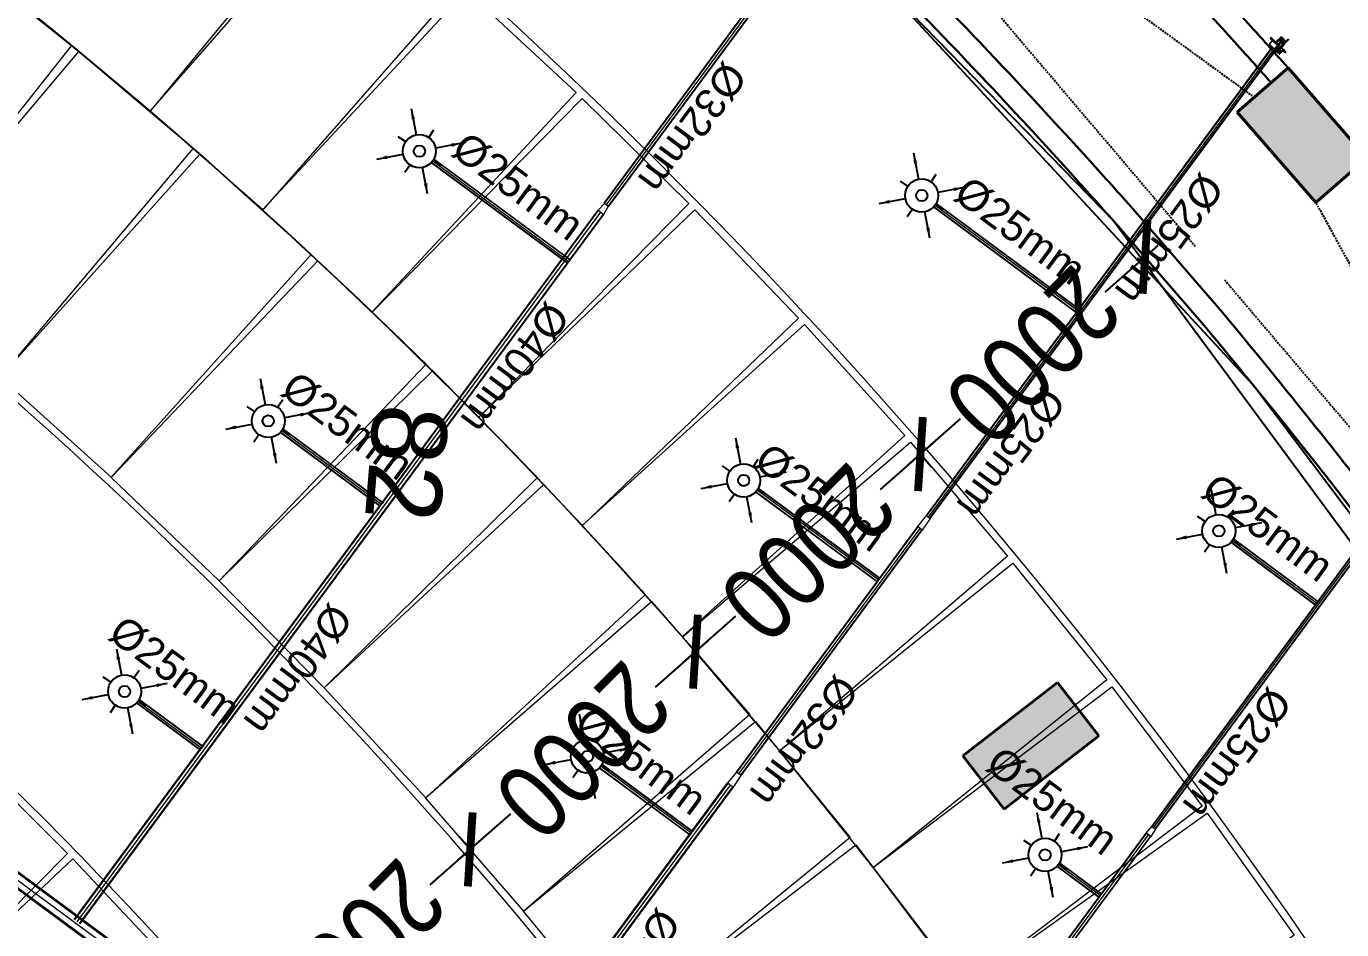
# Model space of a CAD drawing. Header units: inches. Extents: x 257070 to 799932, y -17980 to 269260.
# Drawn here: x 370991 to 379778, y 185965 to 191995 of the extents above; entities that cross this region are included whole.
import ezdxf

# ---------------------------------------------------------------- set-up
doc = ezdxf.new("R2010")
doc.units = ezdxf.units.IN
doc.header["$MEASUREMENT"] = 0
doc.header["$PDMODE"] = 99
doc.header["$PDSIZE"] = 100
for name, pattern in [('DASHED2', [0.375, 0.25, -0.125]), ('HIDDEN', [0.375, 0.25, -0.125]), ('S_Boundary and Setback_AP$0$PHANTOM2', [1.25, 0.625, -0.125, 0.125, -0.125, 0.125, -0.125])]:
    doc.linetypes.add(name, pattern=pattern)
for name, color, linetype in [('0-AES-F-SPRINKLER', 10, 'Continuous'), ("0_AES_DUCT MARKING'", 53, 'Continuous'), ('2 wheeler barrier', 170, 'Continuous'), ('DSP_COLUMN HATCH', 8, 'Continuous'), ('DSP_MISCELANEOUS', 252, 'Continuous'), ('DSP_R.C.C.', 1, 'Continuous'), ('DSP_RAMP', 252, 'Continuous'), ('DSP_TEXT', 6, 'Continuous'), ('RETAIL', 40, 'Continuous'), ('S_Boundary and Setback_AP$0$A-_SITEBNDY_A-_-', 4, 'S_Boundary and Setback_AP$0$PHANTOM2')]:
    doc.layers.add(name, color=color, linetype=linetype)
for name, color, linetype, lineweight in [('0-AES-F-SPRINKLER PIPE', 10, 'Continuous', 15), ('07--DIM-2', 2, 'Continuous', 25), ('E--CONCRETE-4', 4, 'Continuous', 40), ('E--CONCRETE-SHADE', 253, 'Continuous', 20), ('F--BRICKWALL-3', 252, 'Continuous', 30), ('Q--PARKING', 253, 'Continuous', 13)]:
    doc.layers.add(name, color=color, linetype=linetype, lineweight=lineweight)
doc.styles.get("Standard").update_dxf_attribs({"font": 'arial.ttf'})
doc.styles.add('Text style 250', font='ARIALN.TTF', dxfattribs={"height": 500})
doc.styles.add('TEXT style 75', font='ARIALN.TTF')
doc.dimstyles.new('75', dxfattribs={"dimscale": 1.5, "dimtxt": 200, "dimasz": 113, "dimexe": 113, "dimexo": 0, "dimgap": 25, "dimtad": 0, "dimdec": 0, "dimrnd": 5, "dimzin": 0, "dimdsep": 46, "dimtxsty": 'TEXT style 75', "dimblk": 'ARCHTICK', "dimcen": 0.09, "dimdle": 113, "dimclrd": 8, "dimclre": 8, "dimclrt": 256, "dimadec": 0, "dimazin": 0, "dimtfac": 1, "dimtdec": 0, "dimtofl": 0, "dimtmove": 1, "dimatfit": 3, "dimldrblk": 'OPEN90', "dimfxl": 0, "dimtolj": 1, "dimtzin": 0, "dimarcsym": 0})
doc.dimstyles.new('ISO-25', dxfattribs={"dimtxt": 2.5, "dimasz": 2.5, "dimexe": 1.25, "dimexo": 0.625, "dimtad": 1, "dimtxsty": 'Standard', "dimcen": 2.5, "dimadec": 0, "dimazin": 0, "dimtfac": 1, "dimtmove": 0, "dimatfit": 3, "dimfxl": 1, "dimarcsym": 0})

# ---------------------------------------------------------------- blocks, each defined once
blk = doc.blocks.new('_ArchTick')
at = {"color": 0, "linetype": 'ByBlock', "const_width": 0.15}
blk.add_lwpolyline([(-0.5, -0.5), (0.5, 0.5)], dxfattribs=at)
blk = doc.blocks.new('*D264')
at = {"layer": '07--DIM-2', "color": 251, "lineweight": -2, "ltscale": 1000, "transparency": 16777216}
for p, q in [((374041.3, 186575.4), (373686, 186263.6)), ((373963.3, 186493), (373881.8, 186585.8)), ((372366.7, 185105.8), (372722, 185417.6)), ((372547.4, 185071.3), (372377.1, 185265.3))]:
    blk.add_line(p, q, dxfattribs=at)
at = {"layer": 'DEFPOINTS', "color": 0, "ltscale": 1000, "transparency": 16777216}
for p in [(373956.4, 186500.8), (373963.3, 186493, 0), (372547.4, 185071.3, 0)]:
    blk.add_point(p, dxfattribs=at)
at = {"layer": '07--DIM-2', "color": 251, "lineweight": -2, "ltscale": 1000, "transparency": 16777216, "xscale": 350, "yscale": 350, "zscale": 350}
for p, rotation in [((373956.4, 186500.8), 41.26867077465138), ((372451.7, 185180.4), 221.2686707746514)]:
    blk.add_blockref('_ArchTick', p, dxfattribs=dict(at, rotation=rotation))
at = {"layer": '07--DIM-2', "ltscale": 1000, "transparency": 16777216, "insert": (373204, 185840.6), "char_height": 500, "attachment_point": 5, "rotation": 225, "style": 'TEXT style 75'}
blk.add_mtext('\\A1;2000', dxfattribs=at)
blk = doc.blocks.new('_Open90')
at = {"color": 0, "linetype": 'ByBlock', "lineweight": -2}
for p, q in [((-0.5, 0.5), (0, 0)), ((0, 0), (-1, 0)), ((0, 0), (-0.5, -0.5))]:
    blk.add_line(p, q, dxfattribs=at)
blk = doc.blocks.new('*D265')
at = {"layer": '07--DIM-2', "color": 251, "lineweight": -2, "ltscale": 1000, "transparency": 16777216}
for p, q in [((375545.6, 187895.5), (375190.6, 187583.9)), ((375420.8, 187866.4), (375535.2, 187736)), ((373871.4, 186426.3), (374226.5, 186737.9)), ((373963.3, 186493), (373881.8, 186585.8))]:
    blk.add_line(p, q, dxfattribs=at)
at = {"layer": 'DEFPOINTS', "color": 0, "ltscale": 1000, "transparency": 16777216}
for p in [(375420.8, 187866.4, 0), (375460.7, 187820.9), (373963.3, 186493, 0)]:
    blk.add_point(p, dxfattribs=at)
at = {"layer": '07--DIM-2', "color": 251, "lineweight": -2, "ltscale": 1000, "transparency": 16777216, "xscale": 350, "yscale": 350, "zscale": 350}
for p, rotation in [((375460.7, 187820.9), 41.26867077465138), ((373956.4, 186500.8), 221.2686707746514)]:
    blk.add_blockref('_ArchTick', p, dxfattribs=dict(at, rotation=rotation))
at = {"layer": '07--DIM-2', "ltscale": 1000, "transparency": 16777216, "insert": (374708.5, 187160.9), "char_height": 500, "attachment_point": 5, "rotation": 225, "style": 'TEXT style 75'}
blk.add_mtext('\\A1;2000', dxfattribs=at)
blk = doc.blocks.new('*D266')
at = {"layer": '07--DIM-2', "color": 251, "lineweight": -2, "ltscale": 1000, "transparency": 16777216}
for p, q in [((377048.7, 189214.5), (376694.3, 188903.5)), ((376943.3, 189163.3), (377038.3, 189055.1)), ((375375.8, 187746.4), (375730.2, 188057.5)), ((375420.8, 187866.4), (375535.2, 187736))]:
    blk.add_line(p, q, dxfattribs=at)
at = {"layer": 'DEFPOINTS', "color": 0, "ltscale": 1000, "transparency": 16777216}
for p in [(376943.3, 189163.3, 0), (376963.8, 189140), (375420.8, 187866.4, 0)]:
    blk.add_point(p, dxfattribs=at)
at = {"layer": '07--DIM-2', "color": 251, "lineweight": -2, "ltscale": 1000, "transparency": 16777216, "xscale": 350, "yscale": 350, "zscale": 350}
for p, rotation in [((376963.8, 189140), 41.26867077465138), ((375460.7, 187820.9), 221.2686707746514)]:
    blk.add_blockref('_ArchTick', p, dxfattribs=dict(at, rotation=rotation))
at = {"layer": '07--DIM-2', "ltscale": 1000, "transparency": 16777216, "insert": (376212.2, 188480.5), "char_height": 500, "attachment_point": 5, "rotation": 225, "style": 'TEXT style 75'}
blk.add_mtext('\\A1;2000', dxfattribs=at)
blk = doc.blocks.new('*D267')
at = {"layer": '07--DIM-2', "color": 251, "lineweight": -2, "ltscale": 1000, "transparency": 16777216}
for p, q in [((378549.3, 190531.4), (378196, 190221.3)), ((378475.9, 190443.7), (378389.8, 190541.8)), ((376878.6, 189065.3), (377232, 189375.3)), ((376955.9, 189148.6), (377038.1, 189054.9))]:
    blk.add_line(p, q, dxfattribs=at)
at = {"layer": 'DEFPOINTS', "color": 0, "ltscale": 1000, "transparency": 16777216}
for p in [(378464.4, 190456.8), (378475.9, 190443.7), (376955.9, 189148.6, 0)]:
    blk.add_point(p, dxfattribs=at)
at = {"layer": '07--DIM-2', "color": 251, "lineweight": -2, "ltscale": 1000, "transparency": 16777216, "xscale": 350, "yscale": 350, "zscale": 350}
for p, rotation in [((378464.4, 190456.8), 41.26867077465138), ((376963.6, 189139.8), 221.2686707746514)]:
    blk.add_blockref('_ArchTick', p, dxfattribs=dict(at, rotation=rotation))
at = {"layer": '07--DIM-2', "ltscale": 1000, "transparency": 16777216, "insert": (377714, 189798.3), "char_height": 500, "attachment_point": 5, "rotation": 225, "style": 'TEXT style 75'}
blk.add_mtext('\\A1;2000 ', dxfattribs=at)
blk = doc.blocks.new('A$C7CDC6FDD')
at = {"layer": '0-AES-F-SPRINKLER'}
h = blk.add_hatch(dxfattribs=at)
h.set_pattern_fill('ANSI31', color=6, scale=0.196883, angle=-215.48811, style=0)
h.set_pattern_definition([(99.5118863, (172914.605, -53736.024), (1.480251699, 0.248024878), [])])
edge = h.paths.add_edge_path()
edge.add_line((53.6, 0.3), (47.4, -8.4))
edge.add_line((47.4, -8.4), (49, -9.5))
edge.add_line((49, -9.5), (55.2, -0.8))
edge.add_ellipse((52.2, 1.3), major_axis=(3.65, 0.61), ratio=1, start_angle=315, end_angle=405)
edge.add_line((54.3, 4.4), (41.5, 13.5))
edge.add_ellipse((39.3, 10.5), major_axis=(3.65, 0.61), ratio=1, start_angle=45, end_angle=135)
edge.add_line((36.3, 12.7), (33.4, 8.6))
edge.add_ellipse((32.2, 9.4), major_axis=(1.42, 0.24), ratio=1, start_angle=225, end_angle=315, ccw=False)
edge.add_line((31.4, 8.3), (30.5, 8.9))
edge.add_line((30.5, 8.9), (29.4, 7.3))
edge.add_line((29.4, 7.3), (30.3, 6.7))
edge.add_ellipse((32.2, 9.4), major_axis=(-0.56, 3.32), ratio=1, start_angle=135, end_angle=225)
edge.add_line((35, 7.5), (37.9, 11.5))
edge.add_ellipse((39.3, 10.5), major_axis=(-0.29, 1.75), ratio=1, start_angle=-45, end_angle=45, ccw=False)
edge.add_line((40.3, 12), (53.2, 2.8))
edge.add_ellipse((52.2, 1.3), major_axis=(-0.29, 1.75), ratio=1, start_angle=225, end_angle=315, ccw=False)
h = blk.add_hatch(dxfattribs=at)
h.set_pattern_fill('ANSI31', color=6, scale=0.196883, angle=-125.48811, style=0)
h.set_pattern_definition([(9.5118863, (172914.605, -53736.024), (0.248024878, -1.480251699), [])])
edge = h.paths.add_edge_path()
edge.add_line((85, -0.5), (83.7, -0.4))
edge.add_line((83.7, -0.4), (84, 4.6))
edge.add_ellipse((82.6, 4.7), major_axis=(-0.24, 1.42), ratio=1, start_angle=257, end_angle=315)
edge.add_line((83.4, 5.9), (72.4, 13.7))
edge.add_ellipse((69.9, 10.2), major_axis=(-0.71, 4.26), ratio=1, start_angle=-45, end_angle=45)
edge.add_line((66.4, 12.7), (46.8, -14.8))
edge.add_line((46.8, -14.8), (45.7, -14))
edge.add_line((45.7, -14), (65.3, 13.5))
edge.add_ellipse((69.9, 10.2), major_axis=(-0.93, 5.54), ratio=1, start_angle=-45, end_angle=45, ccw=False)
edge.add_line((73.2, 14.8), (84.2, 6.9))
edge.add_ellipse((82.6, 4.7), major_axis=(-0.45, 2.7), ratio=1, start_angle=257, end_angle=315, ccw=False)
edge.add_line((85.3, 4.5), (85, -0.5))
at = {"layer": '0-AES-F-SPRINKLER', "color": 6}
for p, q in [((38.6, 94.8), (39, 97.1)), ((38.6, 94.7), (38.6, 94.8)), ((38.6, 94.8), (38.6, 94.8)), ((38.7, 94.6), (38.6, 94.7)), ((38.6, 94.7), (38.6, 94.7)), ((38.6, 94.7), (38.6, 94.7)), ((38.8, 94.5), (38.7, 94.6)), ((38.7, 94.6), (38.7, 94.6)), ((38.7, 94.6), (38.7, 94.6)), ((38.7, 94.6), (38.7, 94.6)), ((38.8, 94.4), (38.8, 94.5)), ((38.8, 94.5), (38.8, 94.5)), ((38.9, 94.4), (38.8, 94.4)), ((39, 94.3), (38.9, 94.4)), ((38.9, 94.4), (38.9, 94.4)), ((39, 97.1), (39, 97.2)), ((39, 97.2), (39, 97.2)), ((39, 97.2), (39.1, 97.2)), ((39, 97.1), (39, 97.1)), ((39, 97.1), (39, 97.1)), ((39, 97), (39, 97.1)), ((39, 97.1), (39, 97.1)), ((39, 96.9), (39, 97)), ((39, 97), (39, 97)), ((39, 97), (39, 97)), ((39, 97), (39, 97)), ((39.1, 96.9), (39, 96.9)), ((39.1, 94.3), (39, 94.3)), ((39.1, 97.2), (39.2, 97.3)), ((39.1, 97.2), (39.1, 97.2)), ((39.1, 97.2), (39.1, 97.2)), ((39.1, 96.8), (39.1, 96.9)), ((39.1, 96.9), (39.1, 96.9)), ((39.2, 96.8), (39.1, 96.8)), ((39.2, 94.2), (39.1, 94.3)), ((39.1, 94.3), (39.1, 94.3)), ((39.2, 97.3), (39.2, 97.3)), ((39.2, 97.3), (39.3, 97.3)), ((39.3, 96.7), (39.2, 96.8)), ((39.2, 96.8), (39.2, 96.8)), ((39.3, 94.2), (39.2, 94.2)), ((39.3, 97.3), (39.3, 97.3)), ((39.3, 97.3), (39.4, 97.3)), ((39.4, 96.6), (39.3, 96.7)), ((39.3, 96.7), (39.3, 96.7)), ((39.4, 94.1), (39.3, 94.2)), ((39.4, 97.3), (39.4, 97.3)), ((39.4, 97.3), (39.5, 97.3)), ((39.5, 96.6), (39.4, 96.6)), ((39.4, 96.6), (39.4, 96.6)), ((39.5, 94), (39.4, 94.1)), ((39.4, 94.1), (39.4, 94.1)), ((39.5, 97.3), (39.6, 97.3)), ((39.6, 96.5), (39.5, 96.6)), ((39.6, 94), (39.5, 94)), ((39.6, 97.3), (39.6, 97.3)), ((39.6, 97.3), (39.7, 97.3)), ((39.7, 96.4), (39.6, 96.5)), ((39.6, 96.5), (39.6, 96.5)), ((39.7, 94), (39.6, 94)), ((39.7, 97.3), (39.8, 97.3)), ((39.8, 96.4), (39.7, 96.4)), ((39.8, 93.9), (39.7, 94)), ((39.8, 97.3), (39.9, 97.3)), ((39.9, 96.4), (39.8, 96.4)), ((39.9, 93.9), (39.8, 93.9)), ((39.9, 97.3), (40, 97.3)), ((40, 96.3), (39.9, 96.4)), ((40, 93.8), (39.9, 93.9)), ((40, 97.3), (40, 97.3)), ((40, 97.3), (40.1, 97.3)), ((40.1, 96.3), (40, 96.3)), ((40.1, 93.8), (40, 93.8)), ((40.1, 97.3), (40.2, 97.3)), ((40.2, 96.2), (40.1, 96.3)), ((40.2, 93.8), (40.1, 93.8)), ((40.2, 97.3), (40.3, 97.3)), ((40.3, 96.2), (40.2, 96.2)), ((40.3, 93.7), (40.2, 93.8)), ((40.3, 97.3), (40.4, 97.3)), ((40.4, 96.1), (40.3, 96.2)), ((40.4, 93.7), (40.3, 93.7)), ((40.4, 97.3), (40.5, 97.3)), ((40.5, 96.1), (40.4, 96.1)), ((40.5, 93.6), (40.4, 93.7)), ((40.5, 97.3), (40.7, 97.2)), ((40.6, 96.1), (40.5, 96.1)), ((40.6, 93.6), (40.5, 93.6)), ((40.7, 96), (40.6, 96.1)), ((40.8, 93.5), (40.6, 93.6)), ((40.7, 97.2), (40.8, 97.2)), ((40.8, 96), (40.7, 96)), ((40.8, 97.2), (40.9, 97.2)), ((40.9, 95.9), (40.8, 96)), ((40.9, 93.5), (40.8, 93.5)), ((40.9, 97.2), (45.6, 96.5)), ((41, 95.9), (40.9, 95.9)), ((41, 93.5), (40.9, 93.5)), ((41.1, 95.9), (41, 95.9)), ((41.1, 93.4), (41, 93.5)), ((41.2, 95.8), (41.1, 95.9)), ((41.2, 93.4), (41.1, 93.4)), ((41.4, 95.8), (41.2, 95.8)), ((41.4, 93.4), (41.2, 93.4)), ((41.5, 95.7), (41.4, 95.8)), ((41.5, 93.3), (41.4, 93.4)), ((41.6, 95.7), (41.5, 95.7)), ((41.6, 93.3), (41.5, 93.3)), ((41.7, 95.7), (41.6, 95.7)), ((41.7, 93.2), (41.6, 93.3)), ((41.9, 95.6), (41.7, 95.7)), ((41.9, 93.2), (41.7, 93.2)), ((42, 95.6), (41.9, 95.6)), ((42, 93.2), (41.9, 93.2)), ((42.1, 95.6), (42, 95.6)), ((42.1, 93.1), (42, 93.2)), ((42.2, 95.5), (42.1, 95.6)), ((42.2, 93.1), (42.1, 93.1)), ((42.4, 95.5), (42.2, 95.5)), ((42.4, 93.1), (42.2, 93.1)), ((42.5, 95.5), (42.4, 95.5)), ((42.5, 93.1), (42.4, 93.1)), ((42.6, 95.4), (42.5, 95.5)), ((42.6, 93), (42.5, 93.1)), ((42.7, 95.4), (42.6, 95.4)), ((42.7, 93), (42.6, 93)), ((42.9, 95.4), (42.7, 95.4)), ((42.9, 93), (42.7, 93)), ((43, 95.3), (42.9, 95.4)), ((43, 92.9), (42.9, 93)), ((43.1, 95.3), (43, 95.3)), ((43.1, 92.9), (43, 92.9)), ((43.2, 95.3), (43.1, 95.3)), ((43.2, 92.9), (43.1, 92.9)), ((43.3, 95.3), (43.2, 95.3)), ((43.3, 92.9), (43.2, 92.9)), ((43.5, 95.2), (43.3, 95.3)), ((43.4, 92.9), (43.3, 92.9)), ((44.7, 92.7), (43.4, 92.9)), ((43.6, 95.2), (43.5, 95.2)), ((43.7, 95.2), (43.6, 95.2)), ((43.8, 95.2), (43.7, 95.2)), ((48.4, 94.4), (43.8, 95.2)), ((44, 90.1), (44.6, 92.5)), ((44, 90), (44, 90.1)), ((44, 90.1), (44, 90.1)), ((44, 90.1), (44, 90.1)), ((44.1, 90), (44, 90)), ((44.1, 89.9), (44.1, 90)), ((44.1, 90), (44.1, 90)), ((44.2, 89.8), (44.1, 89.9)), ((44.1, 89.9), (44.1, 89.9)), ((44.1, 89.9), (44.1, 89.9)), ((44.3, 89.7), (44.2, 89.8)), ((44.2, 89.8), (44.2, 89.8)), ((44.2, 89.8), (44.2, 89.8)), ((44.4, 89.6), (44.3, 89.7)), ((44.3, 89.7), (44.3, 89.7)), ((44.5, 89.6), (44.4, 89.6)), ((44.5, 92.4), (44.6, 92.5)), ((44.6, 92.4), (44.5, 92.4)), ((44.5, 92.4), (44.5, 92.4)), ((44.5, 89.5), (44.5, 89.6)), ((44.6, 89.5), (44.5, 89.5)), ((44.6, 92.5), (44.6, 92.6)), ((44.6, 92.6), (44.7, 92.6)), ((44.6, 92.5), (44.6, 92.5)), ((44.6, 92.5), (44.6, 92.5)), ((44.6, 92.5), (44.6, 92.5)), ((44.6, 92.3), (44.6, 92.4)), ((44.6, 92.2), (44.6, 92.3)), ((44.6, 92.3), (44.6, 92.3)), ((44.6, 92.3), (44.6, 92.3)), ((44.7, 92.1), (44.6, 92.2)), ((44.6, 92.2), (44.6, 92.2)), ((44.7, 89.5), (44.6, 89.5)), ((44.7, 92.6), (44.7, 92.7)), ((44.7, 92.7), (44.8, 92.7)), ((44.7, 92.6), (44.7, 92.6)), ((44.7, 92.6), (44.7, 92.6)), ((44.8, 92.1), (44.7, 92.1)), ((44.7, 92.1), (44.7, 92.1)), ((44.7, 89.4), (44.7, 89.5)), ((48.4, 87.3), (44.7, 89.4)), ((44.8, 92.7), (44.8, 92.7)), ((44.8, 92.7), (44.9, 92.7)), ((44.8, 92), (44.8, 92.1)), ((44.9, 91.9), (44.8, 92)), ((44.8, 92), (44.8, 92)), ((44.9, 92.7), (44.9, 92.7)), ((44.9, 92.7), (45, 92.7)), ((45, 91.9), (44.9, 91.9)), ((45, 92.7), (45.1, 92.8)), ((45.1, 91.8), (45, 91.9)), ((45, 91.9), (45, 91.9)), ((45.1, 92.8), (45.1, 92.8)), ((45.1, 92.8), (45.2, 92.8)), ((45.2, 91.8), (45.1, 91.8)), ((45.2, 92.8), (45.3, 92.8)), ((45.2, 91.7), (45.2, 91.8)), ((49, 89.6), (45.2, 91.7)), ((45.3, 92.8), (45.4, 92.8)), ((45.4, 92.8), (49.9, 93.3)), ((45.4, 92.8), (45.4, 92.8)), ((46.7, 96), (72.9, 77.3)), ((48.1, 91.7), (48.1, 91.8)), ((48.1, 91.8), (48.2, 91.8)), ((48.1, 91.6), (48.1, 91.7)), ((48.1, 91.7), (48.1, 91.7)), ((48.1, 91.7), (48.1, 91.7)), ((48.1, 91.7), (48.1, 91.7)), ((48.1, 91.7), (48.1, 91.7)), ((48.1, 91.5), (48.1, 91.6)), ((48.1, 91.6), (48.1, 91.6)), ((48.1, 91.6), (48.1, 91.6)), ((48.1, 91.6), (48.1, 91.6)), ((48.2, 91.5), (48.1, 91.5)), ((48.2, 91.8), (48.2, 91.8)), ((48.2, 91.8), (48.2, 91.8)), ((48.2, 91.8), (48.3, 91.8)), ((48.2, 91.4), (48.2, 91.5)), ((48.2, 91.5), (48.2, 91.5)), ((48.3, 91.4), (48.2, 91.4)), ((48.3, 91.8), (48.3, 91.8)), ((48.3, 91.8), (48.4, 91.8)), ((48.4, 91.3), (48.3, 91.4)), ((48.3, 91.4), (48.3, 91.4)), ((48.4, 91.8), (48.4, 91.9)), ((48.4, 91.9), (48.5, 91.9)), ((48.4, 91.3), (48.4, 91.3)), ((52.1, 89.2), (48.4, 91.3)), ((48.9, 89.3), (48.4, 87.3)), ((48.5, 91.9), (51.5, 92.2)), ((48.5, 91.9), (48.5, 91.9)), ((48.9, 89.3), (49, 89.6)), ((59.3, 86.6), (51.2, 88.4)), ((52.1, 89.2), (52.2, 89.2)), ((56.1, 88.2), (52.9, 88.9)), ((67.5, 83.1), (56.5, 90.9)), ((57.1, 88.2), (57.1, 88.2)), ((91.9, 90.6), (68.5, 57.8)), ((74.3, 70), (89.9, 92)), ((89.9, 92), (91.9, 90.6)), ((-10, 66.4), (-29.2, 39.4)), ((-29.2, 39.4), (8.8, 12.3)), ((-23.5, 82.1), (-28.2, 80.2)), ((-28.2, 80.2), (-27.7, 79)), ((-27.7, 79), (28, 39.3)), ((31.6, 44.4), (-20.9, 81.8)), ((-14.5, 14.6), (19.5, -7.6)), ((-11.3, 14.4), (-14.5, 14.6)), ((-14.5, 14.6), (-13.2, 11.5)), ((-13.2, 11.5), (-13.9, 11.6)), ((-13.9, 11.6), (-13.8, 10.9)), ((17, -9.1), (-13.7, 10.6)), ((16.3, -7.4), (-13.2, 11.5)), ((21.6, -4.9), (-12.6, 17.4)), ((-9.4, 17.3), (-12.6, 17.4)), ((-12.6, 17.4), (-11.3, 14.4)), ((-12.6, 9), (12.6, -9)), ((-11.3, 14.4), (18.3, -4.7)), ((23.7, -2.1), (-10.7, 20.3)), ((-7.5, 20.1), (-10.7, 20.3)), ((-10.7, 20.3), (-9.4, 17.3)), ((-9.4, 17.3), (20.4, -1.9)), ((25.8, 0.6), (-8.8, 23.1)), ((-6.2, 23), (-8.8, 23.1)), ((-8.8, 23.1), (-7.5, 20.1)), ((-7.5, 20.1), (22.5, 0.8)), ((8.8, 12.3), (31.6, 44.4)), ((9.5, 13.3), (24.6, 3.5)), ((29.9, 82.5), (10.3, 59.6)), ((27.8, 3.3), (10.5, 14.7)), ((11.5, 16.1), (26.7, 6.3)), ((29.9, 6.1), (12.4, 17.5)), ((13.4, 18.9), (28.7, 9)), ((14.2, 56.8), (29.7, 78.6)), ((32, 8.8), (14.4, 20.3)), ((15.4, 21.6), (30.8, 11.7)), ((16.3, 22.9), (33.5, 11.6)), ((27.7, 70.6), (16.6, 55.1)), ((20.4, 28.6), (37.1, 16.6)), ((23.7, -2.1), (22.5, 0.8)), ((22.5, 0.8), (25.8, 0.6)), ((25.8, 0.6), (24.6, 3.5)), ((24.6, 3.5), (27.8, 3.3)), ((45.7, -14), (25.2, 0.6)), ((25.7, 36), (38.4, 27)), ((27.8, 3.3), (26.7, 6.3)), ((26.7, 6.3), (29.9, 6.1)), ((49, -9.5), (26.8, 6.3)), ((27.7, 70.6), (33.2, 78.3)), ((43.5, 73.3), (27.7, 70.6)), ((29.9, 6.1), (28.7, 9)), ((28.7, 9), (32, 8.8)), ((29.3, 46), (41.1, 62.6)), ((30.5, 8.9), (29.4, 7.3)), ((29.4, 7.3), (30.3, 6.7)), ((51, 86), (29.9, 82.5)), ((31.4, 8.3), (30.5, 8.9)), ((32, 8.8), (30.8, 11.7)), ((30.8, 11.7), (33.5, 11.6)), ((42.7, 35), (30.9, 43.4)), ((32.4, 20), (37.7, 27.5)), ((32.8, 31), (39.7, 34.4)), ((33.5, 11.6), (32.8, 13.1)), ((45.7, 59.3), (33.3, 41.8)), ((36.3, 12.7), (33.4, 8.6)), ((33.9, 1.6), (41, 11.5)), ((34, 42.7), (46.7, 33.7)), ((35, 7.5), (37.9, 11.5)), ((37.1, 16.6), (37.8, 16.1)), ((37.8, 16.1), (64.6, 53.7)), ((37.8, 16.1), (46.2, 17.5)), ((38.4, 27), (40.8, 25.2)), ((40.3, 12), (53.2, 2.8)), ((54.3, 4.4), (41.5, 13.5)), ((42.1, 34.3), (42.7, 35)), ((42.4, 27.6), (57.7, 49.2)), ((55.1, 65), (43.5, 73.3)), ((44, -6), (51.3, 4.2)), ((45.5, 71.9), (44.1, 69.9)), ((44.1, 69.9), (44.6, 68.7)), ((44.6, 68.7), (50.4, 64.5)), ((48.7, 68.2), (44.9, 71)), ((45.2, 75.6), (50.9, 83.7)), ((45.7, -14), (65.3, 13.5)), ((46.2, 17.5), (68.2, 55.2)), ((66.4, 12.7), (46.8, -14.8)), ((53.6, 0.3), (47.4, -8.4)), ((48.4, 87), (48.4, 87.3)), ((50.4, 64.5), (51.7, 64.4)), ((58.8, 84.3), (50.6, 86.1)), ((51.7, 64.4), (53.1, 66.4)), ((53, 29.2), (73.2, 14.8)), ((57.7, 49.2), (55.1, 65)), ((56.7, 67.3), (61, 73.3)), ((57.7, 49.2), (63.2, 56.9)), ((59.5, 83.9), (59.4, 84)), ((60.9, 85.9), (60.8, 85.9)), ((60.9, 85.9), (61.3, 85.6)), ((71.5, 75.3), (64.3, 80.5)), ((64.6, 76.6), (66.6, 78.9)), ((66, 68.6), (64.6, 76.6)), ((83.7, -0.4), (66, 12.2)), ((67.4, 60.4), (66.5, 65.6)), ((66.5, 59.2), (70.8, 65.3)), ((68.5, 57.8), (66.5, 59.2)), ((67.3, 78.3), (68.7, 80.3)), ((68.2, 55.2), (67.7, 58.3)), ((72.9, 77.3), (71.5, 75.3)), ((83.4, 5.9), (72.4, 13.7)), ((73.2, 14.8), (84.2, 6.9)), ((83.7, -0.4), (84, 4.6)), ((85.3, 4.5), (85, -0.5)), ((14.8, -9.5), (17, -9.1)), ((17, -9.1), (16.3, -7.4)), ((16.3, -7.4), (19.5, -7.6)), ((19.5, -7.6), (18.3, -4.7)), ((18.3, -4.7), (21.6, -4.9)), ((21.6, -4.9), (20.4, -1.9)), ((20.4, -1.9), (23.7, -2.1)), ((46.8, -14.8), (45.7, -14)), ((47.4, -8.4), (49, -9.5)), ((49, -9.5), (55.2, -0.8)), ((85, -0.5), (83.7, -0.4))]:
    blk.add_line(p, q, dxfattribs=at)
for centre, major_axis, start_param, end_param in [((45.1, 93.7), (-0.46, 2.75), -0.560204, -0.324923), ((45.4, 94.3), (2.14, 0.36), 0.784914, 1.034983), ((48, 91.7), (2.69, 0.45), 0.787914, 1.247507), ((52.2, 94.1), (-0.96, 5.74), 2.374727, 2.798549), ((49.9, 91.5), (-0.3, 1.76), -0.775969, -0.160442), ((51.5, 90.4), (1.75, 0.29), 0.791774, 1.412986), ((53.5, 92), (-0.52, 3.1), 2.526084, 2.789089), ((55.6, 89.6), (1.52, 0.26), 0.785398, 2.356194), ((56.7, 89.9), (1.75, 0.29), 4.197625, 4.773282), ((57.4, 87.7), (0.542, 0.091), 0.916881, 1.969618), ((-22.5, 79.6), (2.7, 0.45), 0.785398, 1.797689), ((-10.9, 11.3), (-0.48, 2.84), 1.570796, 2.356194), ((32.2, 9.4), (-0.56, 3.32), 2.356194, 3.926991), ((32.2, 9.4), (1.42, 0.24), 3.926991, 5.497787), ((35.4, 14.3), (2.84, 0.48), 0.785398, 3.403392), ((39.3, 10.5), (3.65, 0.61), 0.785398, 2.356194), ((39.3, 10.5), (-0.29, 1.75), -0.785398, 0.785398), ((40, 29.3), (-0.47, 2.8), 2.356194, 3.926991), ((40.8, 32.3), (2.37, 0.4), 0.803442, 1.867502), ((39.2, 22.9), (2.8, 0.47), 5.497787, 7.068583), ((38.7, 64.3), (2.97, 0.5), 5.497794, 6.034125), ((45.5, 63.8), (-0.63, 3.74), -0.403281, 1.321745), ((47.5, 73.9), (2.8, 0.47), 2.356194, 3.926991), ((48.2, 57.5), (-0.5, 2.97), 0.24906, 0.785391), ((45.5, 63.8), (3.74, 0.63), 4.96144, 6.686466), ((51.7, 91.8), (-0.96, 5.74), 2.377207, 2.798549), ((54.4, 69), (-0.47, 2.8), 2.356194, 3.926991), ((52.2, 1.3), (-0.29, 1.75), 3.926991, 5.497787), ((52.2, 1.3), (3.65, 0.61), 5.497787, 7.068583), ((58.3, 82.5), (1.86, 0.31), 0.785501, 1.132999), ((58.6, 82.8), (-0.64, 3.8), -0.784768, -0.363877), ((56, 79), (-0.99, 5.92), 4.155645, 5.497787), ((69.4, 73.5), (-1.39, 8.29), 1.014052, 3.151797), ((56, 79), (8.29, 1.39), 0.010205, 0.785398), ((69.4, 73.5), (5.92, 0.99), 2.584882, 5.497787), ((60.9, 58.6), (-0.48, 2.84), 3.926991, 4.712389), ((56, 79), (-1.39, 8.29), 4.155621, 4.722594), ((64.8, 73.8), (-0.47, 2.8), -0.113999, 0.093951), ((69.9, 10.2), (-0.93, 5.54), -0.785398, 0.785398), ((69.9, 10.2), (-0.71, 4.26), -0.785398, 0.785398), ((66.6, 81.8), (-0.26, 1.52), 3.926991, 5.497787), ((69.4, 73.5), (8.29, 1.39), 4.722594, 5.497787), ((82.6, 4.7), (-0.24, 1.42), 4.485496, 5.497787), ((82.6, 4.7), (-0.45, 2.7), 4.485496, 5.497787), ((14.3, -6.7), (2.84, 0.48), 3.926991, 4.712389)]:
    blk.add_ellipse(centre, major_axis=major_axis, ratio=1, start_param=start_param, end_param=end_param, dxfattribs=at)
at = {"layer": '0-AES-F-SPRINKLER', "color": 6, "extrusion": (0, 0, -1)}
for centre, major_axis, start_param, end_param in [((35.5, 76.7), (2.84, 0.48), 3.926991, 4.712389), ((48.6, 85.3), (2.8, 0.47), -0.113999, 0.785398)]:
    blk.add_ellipse(centre, major_axis=major_axis, ratio=1, start_param=start_param, end_param=end_param, dxfattribs=at)
blk = doc.blocks.new('*U603')
at = {"layer": '0-AES-F-SPRINKLER'}
for p, q in [((171672.4, 56809.4), (171672.4, 56870.6)), ((171561.6, 56698.5), (171500.3, 56698.5)), ((171783.3, 56698.5), (171844.5, 56698.5)), ((171672.4, 56587.7), (171672.4, 56526.4))]:
    blk.add_line(p, q, dxfattribs=at)
for radius in [110.8, 37.8]:
    blk.add_circle((171672.4, 56698.5), radius, dxfattribs=at)
at = {"layer": '0-AES-F-SPRINKLER PIPE'}
for points, override in [([(171467.9, 56903), (171594, 56776.9)], {"dimasz": 70, "dimtad": 0, "dimfxl": 13, "dimarcsym": 1}), ([(171876.9, 56903), (171750.8, 56776.9)], {"dimasz": 70, "dimtad": 0, "dimfxl": 13, "dimarcsym": 1}), ([(171467.9, 56494), (171594, 56620.1)], {"dimasz": 70, "dimtad": 0, "dimfxl": 13, "dimarcsym": 1}), ([(171876.9, 56494), (171750.8, 56620.1)], {"dimasz": 70, "dimgap": 0.625, "dimtad": 0, "dimfxl": 13, "dimarcsym": 1})]:
    blk.add_leader(points, dimstyle='ISO-25', override=override, dxfattribs=at)

msp = doc.modelspace()

# ---------------------------------------------------------------- hatches: boundary and pattern name
at = {"layer": 'DSP_COLUMN HATCH', "ltscale": 3.5}
h = msp.add_hatch(color=8, dxfattribs=at)
h.paths.add_polyline_path([(365722.2, -53.8), (366489.1, 28236.6), (398382.7, 27372), (398078, 16131.2), (422688.6, 15464), (424374.5, 77657.1), (363312.5, 79312.4, -0.217857), (379658.1, 140443.8, 0.024865), (381874.1, 143466.9, 0.067724), (386435.5, 152972.3, 0.058454), (387935.8, 160119.4, -0.03513), (388382, 166730.6, -0.097599), (389786, 170013.7, -0.022522), (391669.6, 172621.5, 0.253842), (393169.6, 181983.6, 0.187548), (370106.1, 207237.2), (370663.7, 210916.7), (290410.6, 215642.7), (285983.7, 161207.5), (285186.3, 161272.3), (282579.6, 129219.4), (284719.3, 124703.3), (284181.7, 118092.8), (281340.4, 113981.8), (280116.2, 98928.1), (280913.6, 98863.3), (273089.7, 2658.2)])
h.paths.add_polyline_path([(281398.6, 99275.3), (280601.2, 99340.2), (281779.2, 113825.1), (284620.4, 117936.2), (285177.6, 124787), (283037.9, 129303.1), (285598.3, 160787.3), (286395.7, 160722.5), (290823.4, 215167.6), (370144.9, 210496.5), (369611.7, 206978.6, -0.189327), (392747.4, 181827.8, -0.253558), (391315, 172898.6, 0.022471), (389411.9, 170263.9, 0.097918), (387938.4, 166808.2, 0.035103), (387485.7, 160139.2, -0.058306), (386008, 153113, -0.067741), (381498.4, 143714.5, -0.024853), (379309.9, 140729, 0.218943), (362922.8, 78922.8), (423963.9, 77268.1), (422299.6, 15874.7), (398488.7, 16520.2), (398793.4, 27761), (366100.1, 28647.3), (365334.5, 407.7), (273576.7, 3094.1)], flags=16)
at = {"layer": 'E--CONCRETE-SHADE', "ltscale": 3.5}
h = msp.add_hatch(color=8, dxfattribs=at)
h.dxf.hatch_style = 1
h.paths.add_polyline_path([(366171.4, 165624.7), (364971.5, 165639.8), (364956.3, 164439.9), (366156.2, 164424.8)])
h.paths.add_polyline_path([(377499.6, 164281.2), (377514.7, 165481.1), (376314.8, 165496.3), (376299.7, 164296.4)])
h.paths.add_polyline_path([(376179.3, 173571.8), (375802.8, 174711.2), (374663.4, 174334.7), (375039.9, 173195.3)])
h.paths.add_polyline_path([(380643, 175915.7), (380784.1, 175488.4), (381543.8, 175739.4), (381402.6, 176166.7)])
h.paths.add_polyline_path([(386038.1, 177503), (386610.1, 177322), (386851.5, 178084.7), (386279.4, 178265.7)])
h.paths.add_polyline_path([(383027.9, 178941.3), (382789.1, 179322.7), (382111.1, 178898.2), (382349.8, 178516.8)])
h.paths.add_polyline_path([(384482, 183601), (384876.6, 183817.4), (384491.8, 184518.8), (384097.3, 184302.3)])
h.paths.add_polyline_path([(379419.4, 191718.3), (379080.2, 191422.5), (379605.9, 190819.5), (379945.1, 191115.2)])
h.paths.add_polyline_path([(377247.1, 187124.8), (377523, 186769.3), (378155, 187259.8), (377879.1, 187615.3)])
h.paths.add_polyline_path([(365983.5, 187772.5), (365001.5, 188462.3), (364311.7, 187480.4), (365293.6, 186790.6)])

# ---------------------------------------------------------------- linework, layer by layer
at = {"layer": '0-AES-F-SPRINKLER PIPE', "ltscale": 1000, "elevation": 0}
for points in [[(374850.2, 190813.7), (376125.5, 192539.9)], [(374852.6, 190811.9), (376127.9, 192538.1)], [(374865.4, 190802.4), (376140.8, 192528.6)], [(374878.3, 190792.9), (376153.7, 192519.1)], [(374880.7, 190791.1), (376156.1, 192517.3)], [(377004.4, 188728.9), (379307.6, 191846.3)], [(377006.8, 188727.2), (379309.3, 191843.6)], [(377016.8, 188719.7), (379316.8, 191832.7)], [(377026.9, 188712.3), (379324.2, 191821.7)], [(377029.3, 188710.5), (379326, 191819.1)], [(374606.2, 190411.2), (373695.6, 191084)], [(374608, 190413.7), (373697.7, 191086.2)], [(374615.4, 190423.7), (373705.7, 191095.8)], [(374622.9, 190433.8), (373712.6, 191106.3)], [(374624.7, 190436.2), (373714.1, 191109)], [(371311.2, 186032.2), (374810.4, 190768.3)], [(371314.4, 186029.8), (374813.6, 190766)], [(371330.5, 186018), (374829.7, 190754.1)], [(371346.6, 186006.1), (374845.8, 190742.2)], [(371349.8, 186003.7), (374849, 190739.8)], [(378509.1, 186653.8), (380919.5, 189916.2)], [(378511.5, 186652), (380921.2, 189913.6)], [(378521.5, 186644.6), (380928.7, 189902.7)], [(378531.6, 186637.2), (380936.1, 189891.7)], [(378534, 186635.4), (380937.9, 189889.1)], [(373357.5, 188787.5), (372686.6, 189283.2)], [(373359.3, 188789.9), (372688.7, 189285.4)], [(373366.7, 188799.9), (372696.7, 189295)], [(373374.1, 188810), (372703.5, 189305.5)], [(373375.9, 188812.4), (372705, 189308.1)], [(375053.1, 183188.6), (366937, 189185.1)], [(375057.9, 183195.1), (366941.8, 189191.5)], [(375081.7, 183227.2), (366965.6, 189223.7)], [(375105.4, 183259.4), (366989.3, 189255.8)], [(375110.2, 183265.8), (366994.1, 189262.3)], [(376676.1, 188284.7), (375861.9, 188886.3)], [(376677.9, 188287.1), (375864, 188888.5)], [(376685.4, 188297.2), (375872, 188898.1)], [(376692.8, 188307.2), (375878.9, 188908.6)], [(376694.6, 188309.6), (375880.3, 188911.2)], [(375735.2, 187017), (376945.6, 188655.3)], [(375737.6, 187015.2), (376948, 188653.5)], [(375750.5, 187005.7), (376960.9, 188644)], [(375763.3, 186996.2), (376973.7, 188634.5)], [(375765.7, 186994.4), (376976.1, 188632.7)], [(372155.2, 187160.2), (371726.6, 187476.9)], [(372157, 187162.6), (371728.7, 187479.1)], [(372164.4, 187172.7), (371736.7, 187488.7)], [(372171.8, 187182.7), (371743.5, 187499.2)], [(372173.6, 187185.2), (371745, 187501.8)], [(375427, 186593.9), (374818, 187043.9)], [(375428.7, 186596.4), (374820.1, 187046.1)], [(375436.2, 186606.4), (374828.1, 187055.7)], [(375443.6, 186616.5), (374834.9, 187066.2)], [(375445.4, 186618.9), (374836.4, 187068.8)], [(373698.3, 184268.6), (375675.2, 186944.2)], [(373701.5, 184266.2), (375678.4, 186941.8)], [(373717.6, 184254.3), (375694.5, 186930)], [(373733.7, 184242.4), (375710.6, 186918.1)], [(373736.9, 184240), (375713.8, 186915.7)], [(377096, 184747.1), (378471.4, 186608.8)], [(377098.4, 184745.3), (378473.8, 186607)], [(377111.3, 184735.8), (378486.7, 186597.5)], [(377124.1, 184726.3), (378499.6, 186588)], [(377126.6, 184724.6), (378502, 186586.2)]]:
    msp.add_lwpolyline(points, dxfattribs=at)
for points in [[(374810.4, 190768.3), (374849, 190739.8), (374877.9, 190793.2), (374853, 190811.6)], [(377004.4, 188728.9), (377029.3, 188710.5), (376976.1, 188632.7), (376945.6, 188655.3)], [(375675.2, 186944.2), (375713.8, 186915.7), (375765.7, 186994.4), (375735.2, 187017)], [(378509.1, 186653.8), (378534, 186635.4), (378502, 186586.2), (378471.4, 186608.8)]]:
    msp.add_lwpolyline(points, close=True, dxfattribs=at)
at = {"layer": '0-AES-F-SPRINKLER PIPE', "ltscale": 1000}
for points in [[(378004.9, 190083.2), (377051.1, 190787.9)], [(378006.7, 190085.6), (377053.2, 190790.1)], [(378014.1, 190095.6), (377061.2, 190799.7)], [(378021.6, 190105.7), (377068, 190810.2)], [(378023.3, 190108.1), (377069.5, 190812.8)], [(379617.5, 188154.1), (379053.3, 188570.9)], [(379619.3, 188156.5), (379054.8, 188573.6)], [(379600.9, 188131.5), (379036.3, 188548.6)], [(379602.6, 188134), (379038.4, 188550.8)], [(379610.1, 188144), (379046.4, 188560.4)], [(378157.5, 186177.9), (377875.2, 186386.5)], [(378159.3, 186180.4), (377877.3, 186388.7)], [(378166.7, 186190.4), (377885.3, 186398.3)], [(378174.1, 186200.5), (377892.2, 186408.8)], [(378175.9, 186202.9), (377893.7, 186411.4)]]:
    msp.add_lwpolyline(points, dxfattribs=at)
at = {"layer": "0_AES_DUCT MARKING'", "color": 8, "ltscale": 1000, "elevation": 0}
for points in [[(382871.4, 145550.2), (359207.8, 149542.2), (352014.4, 150789), (335057, 154640.4), (340402.1, 212269.8), (370135.7, 210518.8), (369602.5, 207000.9), (374671.8, 204130.4), (370214.5, 197493.2), (375636.2, 193382.1), (378257.7, 190692.1), (382265.2, 185269.9), (385374.4, 178905.6), (385114.3, 177722.2), (385164.3, 177118), (385637.4, 176816.9), (385815.7, 176697.7), (383681.6, 173505), (389309.4, 170146.8), (388243.4, 167865), (387643, 164257.8), (387476.5, 160161.5), (386508.8, 156163.9), (382676.6, 145662.8)], [(376315.1, 136891.3), (379811.1, 141393.9), (382671.2, 145203.9), (385273.1, 151085.3), (386640.5, 155308.9), (387476.5, 160161.5), (387643, 164257.8), (387989.9, 167099.4), (388496.8, 168630.5), (389218.5, 170005.7), (383681.6, 173505), (385871.2, 176780.8), (385432.1, 176917.2), (385157.8, 177253), (385132.3, 177789.6), (385399.8, 178756.1), (382393.1, 185348.3), (379188.8, 189597.3), (376038.8, 193001), (371362.7, 196834.9), (370214.5, 197493.2), (371079.4, 198843.6), (374671.8, 204130.4)]]:
    msp.add_lwpolyline(points, dxfattribs=at)
at = {"layer": '2 wheeler barrier', "color": 8, "const_width": 100, "elevation": 0}
msp.add_lwpolyline([(375316.6, 176976.7, 0.182681), (361068.4, 191137.2)], format="xyb", dxfattribs=at)
at = {"layer": 'DSP_MISCELANEOUS', "color": 8, "linetype": 'DASHED2', "ltscale": 50}
for p, q in [((373363.6, 196924.1, 0), (378798.2, 190528.6, 0)), ((372209.1, 196597.9, 0), (379193.3, 191521.1, 0)), ((383774.9, 183226.7, 0), (379605.9, 190819.5, 0)), ((378995, 190302.8, 0), (384097.3, 184302.3, 0))]:
    msp.add_line(p, q, dxfattribs=at)
at = {"layer": 'DSP_R.C.C.', "color": 8, "ltscale": 100, "elevation": 0}
msp.add_lwpolyline([(389218.6, 170005.7, -0.008663), (389402.7, 170286.2, -0.022471), (391305.7, 172920.9, 0.253558), (392738.2, 181850.1, 0.149428), (375850.8, 203336.2, 0.149428)], format="xyb", dxfattribs=at)
at = {"layer": 'DSP_RAMP', "color": 8, "ltscale": 100, "elevation": 0}
msp.add_lwpolyline([(389218.6, 170005.7, -0.008663), (389402.7, 170286.2, -0.022471), (391305.7, 172920.9, 0.253558), (392738.2, 181850.1, 0.149428), (375850.8, 203336.2, 0.149428)], format="xyb", dxfattribs=at)
at = {"layer": 'DSP_RAMP', "color": 8, "ltscale": 750, "elevation": 0}
msp.add_lwpolyline([(386534.6, 171701.9, -0.008091), (386762.6, 172050.1, -0.022135), (388801.7, 174873.1, 0.250739), (389757.6, 180754.7, 0.149106), (374037.1, 200730.2, 0.149106)], format="xyb", dxfattribs=at)
at = {"layer": 'DSP_RAMP', "color": 8, "linetype": 'HIDDEN', "ltscale": 750, "elevation": 0}
for points in [[(373542.4, 197165, -0.011975), (374967.9, 196034.7, -0.006668), (375841.9, 195287.1, -0.00757), (376694.1, 194514.8, -0.006668), (377524.1, 193718.7, -0.00757), (378331.1, 192899.2, -0.006668), (379114.4, 192057.1, -0.001472), (379419.4, 191718.3)], [(371978.1, 196395.8), (372613.6, 195924.1, -0.011934), (373976.1, 194843.5, -0.006668), (374818.6, 194122.8, -0.00757), (375636.2, 193382.1, -0.006668), (376436.3, 192614.5, -0.00757), (377210.3, 191828.5, -0.006668), (377965.5, 191016.7, -0.001439), (378257.7, 190692.1), (378692.4, 190193.4)], [(378868.4, 189986.5, -0.010631), (380083.7, 188461.7, -0.008172), (380736.2, 187576.8, -0.006065), (381370.6, 186663, -0.008172), (381971.6, 185742.4, -0.006065), (382553, 184793.9, -0.007843), (383079.3, 183879.3, 0.020076), (383124, 183789.5), (383510.5, 183084.9, -0.002147), (383687.6, 182743)]]:
    msp.add_lwpolyline(points, format="xyb", dxfattribs=at)
at = {"layer": 'E--CONCRETE-4', "color": 8, "ltscale": 10}
for p, q in [((379419.4, 191718.3, 0), (379080.2, 191422.5, 0)), ((379945.1, 191115.2, 0), (379419.4, 191718.3, 0)), ((379080.2, 191422.5, 0), (379605.9, 190819.5, 0)), ((379605.9, 190819.5, 0), (379945.1, 191115.2, 0)), ((377879.1, 187615.3, 0), (377247.1, 187124.8, 0)), ((378155, 187259.8, 0), (377879.1, 187615.3, 0)), ((377523, 186769.3, 0), (378155, 187259.8, 0)), ((377247.1, 187124.8, 0), (377523, 186769.3, 0))]:
    msp.add_line(p, q, dxfattribs=at)
at = {"layer": 'E--CONCRETE-4', "color": 8, "ltscale": 100, "elevation": 0}
for points in [[(363303.3, 79334.7, -0.217857), (379648.8, 140466.1, 0.024865), (381864.9, 143489.2, 0.067724), (386426.2, 152994.6, 0.058454), (387926.6, 160141.7, -0.03513), (388372.8, 166752.9, -0.097599), (389776.8, 170036, -0.022522), (391660.3, 172643.9, 0.253842), (393160.4, 182005.9, 0.187548), (370096.8, 207259.5), (370654.5, 210939), (290401.4, 215665), (285974.4, 161229.8), (285177.1, 161294.6), (282570.4, 129241.7)], [(362913.5, 78945.2, -0.218943), (379300.7, 140751.3, 0.024853), (381489.2, 143736.8, 0.067741), (385998.8, 153135.3, 0.058306), (387476.5, 160161.5, -0.035103), (387929.2, 166830.5, -0.097918), (389402.7, 170286.2, -0.022471), (391305.7, 172920.9, 0.253558), (392738.2, 181850.1, 0.189327), (369602.5, 207000.9), (370135.7, 210518.8), (290814.2, 215189.9), (286386.5, 160744.8), (285589.1, 160809.6), (283028.7, 129325.4)]]:
    msp.add_lwpolyline(points, format="xyb", dxfattribs=at)
at = {"layer": 'F--BRICKWALL-3', "color": 8, "ltscale": 2, "elevation": 0}
for points in [[(363706.8, 201090.3, -0.04164), (371446, 196959.6, -0.007868), (372067.5, 196516.2), (372703.5, 196044.2, -0.011938), (374072.1, 194958.8, -0.006668), (374917.7, 194235.5, -0.00757), (375738.5, 193491.7, -0.006668), (376541.6, 192721.4, -0.00757), (377318.8, 191932.1, -0.006668), (378076.6, 191117.4, -0.001442), (378370.1, 190791.4), (378983.6, 190082.5, -0.010631), (380203, 188552.7, -0.008172), (380858.3, 187663.9, -0.006065), (381494.9, 186747, -0.008172), (382098.6, 185822.3, -0.006065), (382681.9, 184870.8, -0.007892), (383213.6, 183946.3, 0.021478), (383255.5, 183861.6), (383642.7, 183155.8, -0.004085), (383978.4, 182501.9, -0.003497), (384257.3, 181937.7, -0.008039), (384724, 180936, -0.006198), (385166.1, 179911.9, -0.022335)], [(385027.6, 179854.2, 0.006198), (384587, 180874.8, 0.008039), (384122.3, 181872.1, 0.003497), (383844.4, 182434.4, 0.004076), (383510.5, 183084.9), (383124, 183789.5, -0.020076), (383079.3, 183879.3, 0.007843), (382553, 184793.9, 0.006065), (381971.6, 185742.4, 0.008172), (381370.6, 186663, 0.006065), (380736.2, 187576.8, 0.008172), (380083.7, 188461.7, 0.010623), (378869.3, 189985.4), (378257.5, 190692.3, 0.001438), (377965.5, 191016.7, 0.006668), (377210.3, 191828.5, 0.00757), (376436.3, 192614.5, 0.006668), (375636.2, 193382.1, 0.00757), (374818.6, 194122.8, 0.006668), (373976.1, 194843.5, 0.011934), (372613.6, 195924.1), (371978.3, 196395.6, 0.007842), (371362.7, 196834.9, 0.041644), (363644.5, 200953.8, -0.961323)], [(385027.6, 179854.2, 0.006198), (384587, 180874.8, 0.008039), (384122.3, 181872.1, 0.003497), (383844.4, 182434.4, 0.004076), (383510.5, 183084.9), (383124, 183789.5, -0.020076), (383079.3, 183879.3, 0.007843), (382553, 184793.9, 0.006065), (381971.6, 185742.4, 0.008172), (381370.6, 186663, 0.006065), (380736.2, 187576.8, 0.008172), (380083.7, 188461.7, 0.010623), (378869.3, 189985.4), (378257.5, 190692.3, 0.001438), (377965.5, 191016.7, 0.006668), (377210.3, 191828.5, 0.00757), (376436.3, 192614.5, 0.006668), (375636.2, 193382.1, 0.00757), (374818.6, 194122.8, 0.006668), (373976.1, 194843.5, 0.011934), (372613.6, 195924.1), (371978.3, 196395.6, 0.007842), (371362.7, 196834.9, 0.041644), (363644.5, 200953.8)]]:
    msp.add_lwpolyline(points, format="xyb", dxfattribs=at)
msp.add_lwpolyline([(375841.9, 195287.1, 0.006668), (374967.9, 196034.7, 0.011975), (373542.4, 197165), (373453, 197044.5, -0.011967), (374871.9, 195919.4, -0.006668), (375742.8, 195174.4, -0.00757), (376591.8, 194405.2, -0.006668), (377418.8, 193611.8, -0.00757), (378222.6, 192795.6, -0.006668), (379003.2, 191956.4, -0.001466), (379306.3, 191619.7), (379419.4, 191718.3, 0.001472), (379114.4, 192057.1, 0.006668), (378331.1, 192899.2, 0.00757), (377524.1, 193718.7, 0.006668), (376694.1, 194514.8, 0.00757)], format="xyb", close=True, dxfattribs=at)
at = {"layer": 'Q--PARKING', "color": 8, "elevation": 0}
for points in [[(371818.8, 191429.8), (371047.9, 192066.8), (372321.9, 193608.6), (373092.7, 192971.6), (371818.8, 191429.8)], [(372570.2, 190770), (371818.1, 191429.1), (373136.3, 192933.2), (373888.4, 192274.2), (372570.2, 190770)], [(370051.1, 190300.2), (369267.5, 190921.4), (370510.1, 192488.6), (371293.7, 191867.4), (370051.1, 190300.2)], [(373302.2, 190088.7), (372569.6, 190769.3), (373930.8, 192234.6), (374663.4, 191553.9), (373302.2, 190088.7)], [(370814.5, 189654.3), (370050.4, 190299.4), (371340.7, 191827.5), (372104.8, 191182.4), (370814.5, 189654.3)], [(374014.1, 189386.4), (373301.5, 190088), (374704.7, 191513.1), (375417.3, 190811.5), (374014.1, 189386.4)], [(371557.7, 188985.1), (370813.8, 189653.5), (372150.5, 191141.2), (372894.4, 190472.8), (371557.7, 188985.1)], [(374705.3, 188663.7), (374013.4, 189385.7), (375457.3, 190769.6), (376149.2, 190047.6), (374705.3, 188663.7)], [(372279.9, 188293.5), (371557, 188984.4), (372938.9, 190430.2), (373661.8, 189739.3), (372279.9, 188293.5)], [(375375.2, 187921.3), (374704.6, 188663.1), (376188.1, 190004.5), (376858.7, 189262.7), (375375.2, 187921.3)], [(372980.4, 187579.8), (372279.1, 188292.7), (373704.9, 189695.3), (374406.2, 188982.4), (372980.4, 187579.8)], [(376023.4, 187159.8), (375374.5, 187920.7), (376896.3, 189218.5), (377545.2, 188457.6), (376023.4, 187159.8)], [(373658.6, 186845), (372979.7, 187579.1), (374448, 188937.1), (375126.9, 188203), (373658.6, 186845)], [(376649.1, 186379.8), (376022.6, 187159.2), (377581.4, 188412.3), (378207.9, 187632.9), (376649.1, 186379.8)], [(374313.9, 186089.6), (373657.9, 186844.3), (375167.3, 188156.4), (375823.3, 187401.7), (374313.9, 186089.6)], [(377252, 185582), (376648.3, 186379.2), (378242.9, 187586.5), (378846.5, 186789.3), (377252, 185582)], [(374945.6, 185314.4), (374313.1, 186089), (375862.2, 187353.9), (376494.7, 186579.4), (374945.6, 185314.4)], [(369857.8, 185053.6), (369148, 185758), (370556.8, 187177.6), (371266.6, 186473.2), (369857.8, 185053.6)], [(377831.4, 184767), (377251.2, 185581.4), (378880.1, 186741.9), (379460.3, 185927.5), (377831.4, 184767)], [(375553.1, 184520.1), (374944.8, 185313.8), (376532.1, 186530.4), (377140.5, 185736.7), (375553.1, 184520.1)], [(370529.7, 184338.8), (369844.6, 185067.2), (371301.5, 186437.4), (371986.6, 185709), (370529.7, 184338.8)]]:
    msp.add_lwpolyline(points, close=True, dxfattribs=at)
at = {"layer": 'Q--PARKING', "color": 8}
for radius, start, end in [(36508.1, 23.17708, 64.64516), (34458.1, 23.44694, 64.9031), (32408.1, 23.75108, 65.19378), (30508.1, 24.0696, 65.49821)]:
    msp.add_arc((349460.5, 165209, 0), radius, start, end, dxfattribs=at)
at = {"layer": 'S_Boundary and Setback_AP$0$A-_SITEBNDY_A-_-', "color": 8, "ltscale": 5}
msp.add_arc((349118.8, 164933.8, 0), 47239.3, 21.66673, 63.63563, dxfattribs=at)
msp.add_arc((349118.8, 164933.8, 0), 47239.3, 21.66673, 63.63563, dxfattribs=at)

# ---------------------------------------------------------------- block references
at = {"layer": '0-AES-F-SPRINKLER', "color": 7, "rotation": 325.7664830132082}
for p in [(199789.4, 240863.4, 0), (203144.8, 240567.3), (198780.3, 239062.5, 0), (201955.7, 238665.6, 0), (205130.1, 238328), (197820.3, 237256.3, 0), (200911.7, 236823.2, 0), (203969, 236165.8)]:
    msp.add_blockref('*U603', p, dxfattribs=at)
at = {"layer": '0-AES-F-SPRINKLER PIPE', "ltscale": 1000, "rotation": 351.2043189552741}
msp.add_blockref('A$C7CDC6FDD', (379316.8, 191832.7, 0), dxfattribs=at)

# ---------------------------------------------------------------- texts
at = {"layer": '0-AES-F-SPRINKLER PIPE', "color": 7, "linetype": 'Continuous', "lineweight": -3, "ltscale": 0.9, "char_height": 200, "width": 685.774, "attachment_point": 2}
for s, insert, rotation in [('%%C32mm', (375521.9, 191257.2, 0), 233.54183), ('%%C25mm', (374336.8, 191009.2, 0), 323.54183), ('%%C25mm', (377692.2, 190713.1), 323.54183), ('%%C25mm', (378707.9, 190513.8, 0), 233.54183), ('%%C40mm', (374337.3, 189653.8, 0), 233.54183), ('%%C25mm', (373197, 189410.6, 0), 323.54183), ('%%C25mm', (377651.5, 189084.1, 0), 233.54183), ('%%C25mm', (376357.3, 188933, 0), 323.54183), ('%%C25mm', (379344.9, 188731.1), 323.54183), ('%%C40mm', (372888.1, 187640.2, 0), 233.54183), ('%%C25mm', (372045.1, 187780.4), 323.54183), ('%%C32mm', (376268.4, 187163.3, 0), 233.54183), ('%%C25mm', (379161.6, 187080.6, 0), 233.54183), ('%%C25mm', (375157.6, 187174.3, 0), 323.54183), ('%%C25mm', (377905.5, 186906.5, 0), 323.54183), ('%%C40mm', (375079, 185605.6, 0), 233.54183)]:
    msp.add_mtext(s, dxfattribs=dict(at, insert=insert, rotation=rotation))
at = {"layer": 'DSP_TEXT', "color": 8, "linetype": 'DASHED2', "style": 'Text style 250'}
msp.add_text('FROM BASEMENT 1 TO BASEMENT -2', height=550, rotation=314.95777, dxfattribs=at).set_placement((375593.1, 198565.3, 0))
at = {"layer": 'RETAIL', "color": 8}
msp.add_text('82', height=500, rotation=265.35069, dxfattribs=at).set_placement((373315.3, 189486, 0))

# ---------------------------------------------------------------- dimensions: what is measured, and where the dimension line sits
at = {"layer": '07--DIM-2', "color": 8, "ltscale": 1000}
dim = msp.add_linear_dim(base=(378464.4, 190456.8), p1=(376955.9, 189148.6, 0), p2=(378475.9, 190443.7), angle=221.26867, text='2000 ', dimstyle='75', override={"dimscale": 1, "dimtxt": 500, "dimasz": 350, "dimclrd": 251, "dimclre": 251}, dxfattribs=at)
dim.commit()
dim.dimension.update_dxf_attribs({"geometry": '*D267', "text_midpoint": (377714, 189798.3), "text_rotation": 225})
for base, p1, p2, picture, middle in [((376963.8, 189140), (375420.8, 187866.4, 0), (376943.3, 189163.3, 0), '*D266', (376212.2, 188480.5)), ((375460.7, 187820.9), (373963.3, 186493, 0), (375420.8, 187866.4, 0), '*D265', (374708.5, 187160.9)), ((373956.4, 186500.8), (372547.4, 185071.3, 0), (373963.3, 186493, 0), '*D264', (373204, 185840.6))]:
    dim = msp.add_linear_dim(base=base, p1=p1, p2=p2, angle=221.26867, dimstyle='75', override={"dimscale": 1, "dimtxt": 500, "dimasz": 350, "dimclrd": 251, "dimclre": 251}, dxfattribs=at)
    dim.commit()
    dim.dimension.update_dxf_attribs({"geometry": picture, "text_midpoint": middle, "text_rotation": 225})

doc.saveas('drawing.dxf')
